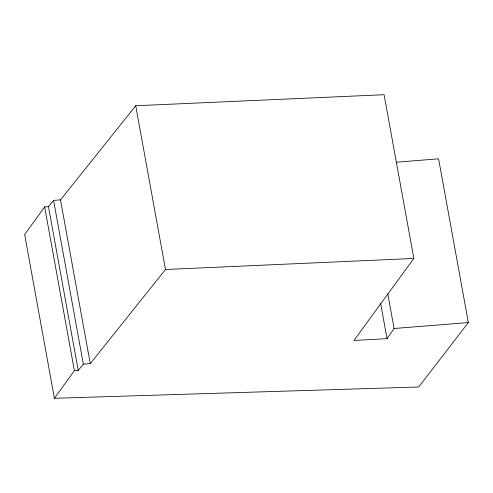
<?xml version="1.0" encoding="UTF-8"?>
<svg xmlns="http://www.w3.org/2000/svg" width="493" height="493" viewBox="0 0 493 493"><rect width="100%" height="100%" fill="white"/><g stroke="black" fill="none" stroke-linecap="round" stroke-linejoin="round"><path stroke-width="0.74" d="M396.483 162.191L438.591 158.82L468.35 322.564L418.686 386.993L54.409 398.289L24.65 234.545L44.635 206.881L48.474 206.69L53.577 200.386L60.503 199.875L135.723 105.755L384.084 94.711L413.843 258.455L353.937 340.447L387.036 338.673L394.086 328.504L387.781 293.797M54.409 398.289L74.388 370.625L44.635 206.881M74.388 370.625L78.233 370.434L83.335 364.13L90.262 363.618L165.482 269.498L413.843 258.455M394.086 328.504L468.35 322.564M380.59 303.207L387.036 338.673M135.723 105.755L165.482 269.498M60.503 199.875L90.262 363.618M53.577 200.386L83.335 364.13M48.474 206.69L78.233 370.434"/></g></svg>
